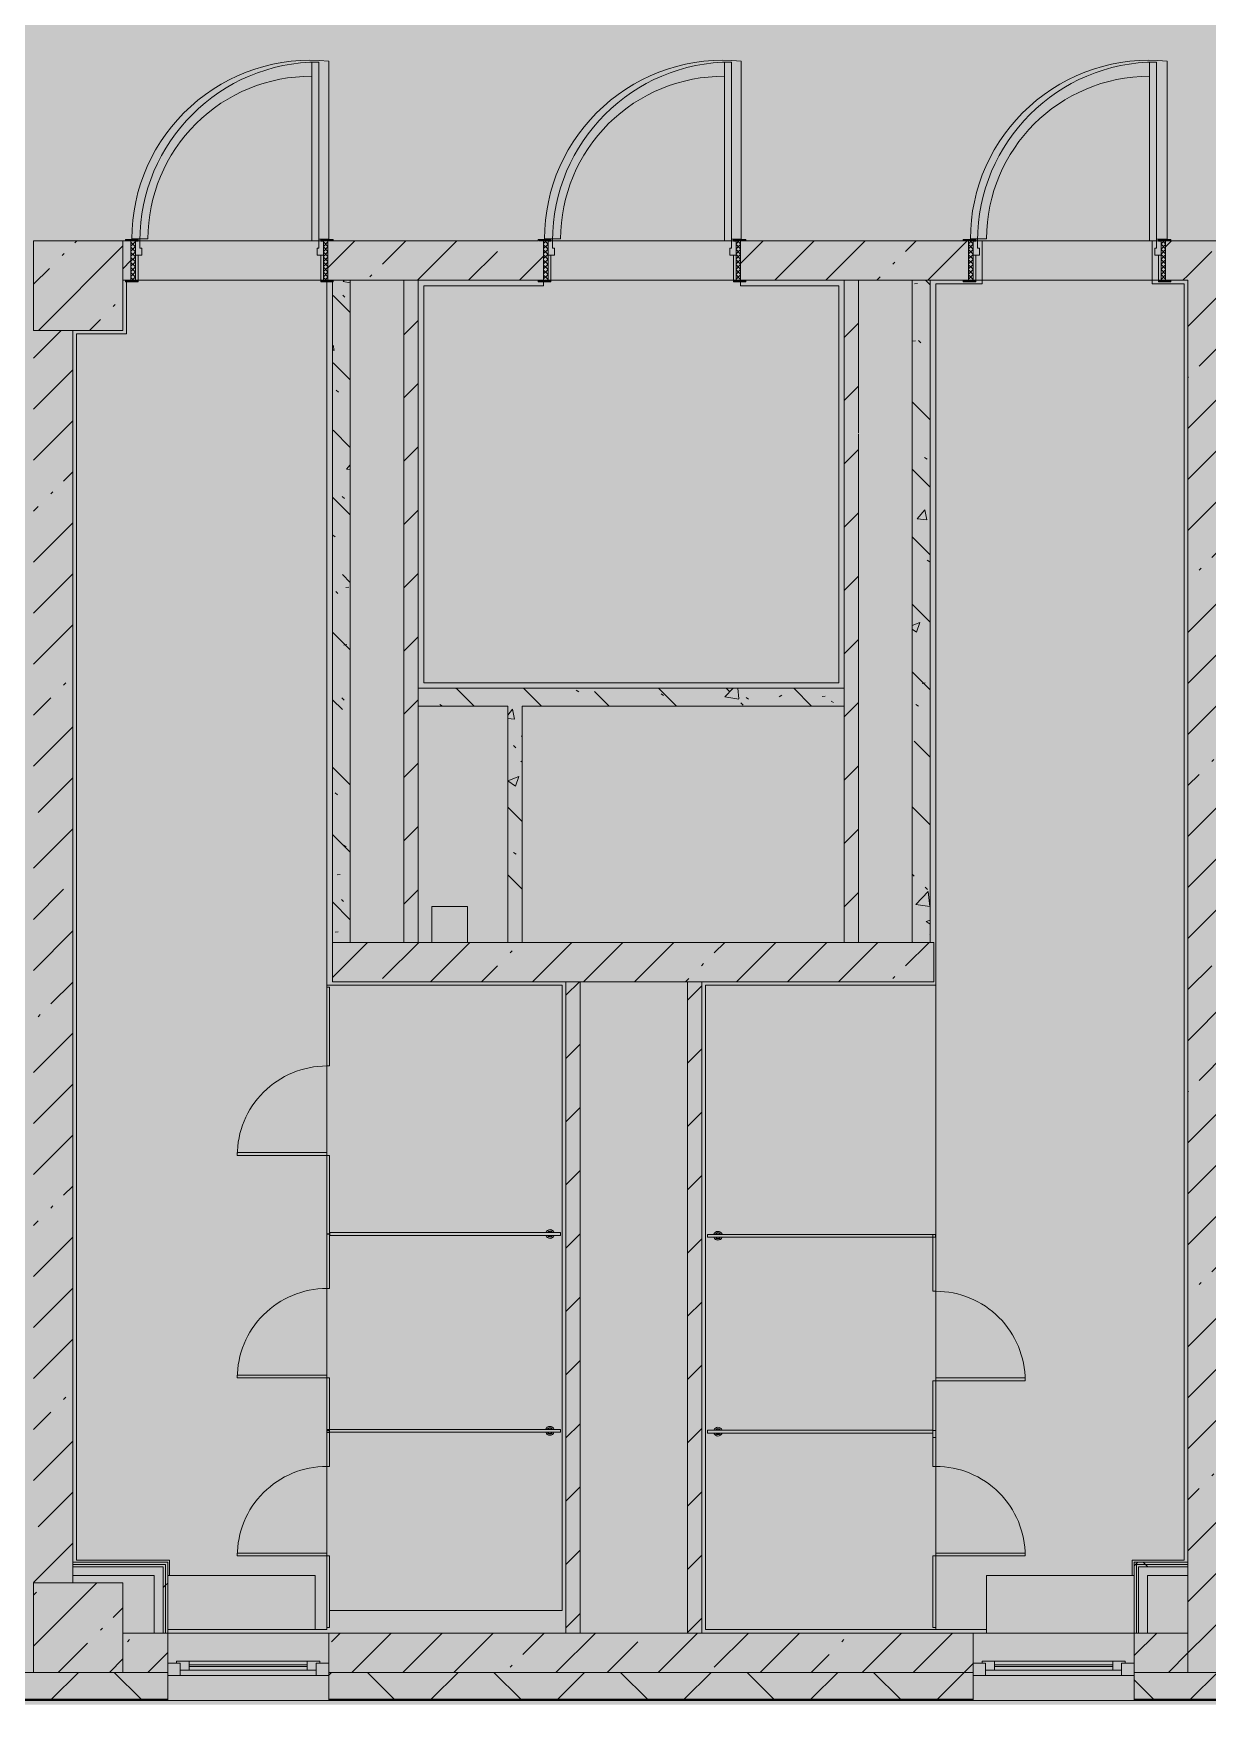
# Model space of a CAD drawing. Header units: millimetres. Extents: x 315 to 209858, y -8553 to 29000.
# Drawn here: x 140395 to 146955, y -280 to 9060 of the extents above; entities that cross this region are included whole.
import ezdxf

# ---------------------------------------------------------------- set-up
doc = ezdxf.new("R2010")
doc.units = ezdxf.units.MM
doc.layers.add('A-DETL-GENF-4', color=7, linetype='Continuous', lineweight=9, true_color=0xc0c0c0, transparency=0.4)
for name, color, linetype, lineweight, true_color in [('A-DOOR-2', 7, 'Continuous', 5, 0xaaaaaa), ('A-DOOR-3', 7, 'Continuous', 5, 0xe2e2e2), ('A-DOOR-4', 7, 'Continuous', 5, 0xb7b7b7), ('A-DOOR-5', 7, 'Continuous', 5, 0x737373), ('A-DOOR-FRAM-2', 7, 'Continuous', 5, 0xe2e2e2), ('A-DOOR-FRAM-3', 7, 'Continuous', 5, 0xaaaaaa), ('A-DOOR-FRAM-4', 7, 'Continuous', 5, 0xb7b7b7), ('A-FLOR-3', 7, 'Continuous', 5, 0xb7b7b7), ('A-GENM-5', 7, 'Continuous', 5, 0x737373), ('A-GENM-7', 7, 'Continuous', 5, 0xe2ddcd), ('A-GLAZ-3', 7, 'Continuous', 5, 0x737373), ('A-WALL-3', 7, 'Continuous', 9, 0x737373), ('A-WALL-4', 7, 'Continuous', 5, 0x737373), ('I-WALL-3', 7, 'Continuous', 5, 0xe7e7e7), ('I-WALL-4', 7, 'Continuous', 9, 0xe7e7e7), ('I-WALL-6', 7, 'Continuous', 5, 0x737373), ('I-WALL-7', 7, 'Continuous', 5, 0x787878), ('S-COLS-3', 7, 'Continuous', 5, 0x737373)]:
    doc.layers.add(name, color=color, linetype=linetype, lineweight=lineweight, true_color=true_color)
for name, color, linetype, lineweight in [('A-WALL-2', 7, 'Continuous', 5), ('I-WALL-5', 7, 'Continuous', 5), ('S-COLS-2', 7, 'Continuous', 5)]:
    doc.layers.add(name, color=color, linetype=linetype, lineweight=lineweight)
pattern_1 = [(45, (74985, 0), (-285.1231, 285.1231), []), (45, (75270.13, 0), (-285.1231, 285.1231), [504.031, -100.806, 16.764, -84.042])]
pattern_2 = [(45, (74985, 0), (-176.7767, 176.7767), [])]
pattern_3 = [(135, (74985, 0), (-377.1708, -377.1708), [533.4, -88.9, 17.78, -88.9]), (135, (74985, 376.94), (-377.1708, -377.1708), []), (50, (74985, 0), (637.6445, -55.7866), [66.675, -733.425]), (355, (74985, 0), (-123.3494, 668.699), [53.34, -586.74]), (100.451, (75038.15, -4.65), (514.299, 612.908), [56.665, -623.315]), (46.184, (74985, 177.8), (948.7764, -147.15), [100.012, -1100.137]), (96.636, (75064.1, 165.5), (830.909, 865.997), [84.998, -934.973]), (351.184, (74985, 177.8), (830.918, 865.988), [80.01, -880.11]), (21, (75073.9, 133.35), (530.6506, -357.9283), [66.675, -733.425]), (326, (75073.9, 133.35), (216.308, 644.6585), [53.34, -586.74]), (71.451, (75118.13, 103.5), (746.9596, 286.7243), [56.665, -623.315]), (37.5, (74985.01, 0), (10.8105, 295.9426), [16.764, -562.864, 16.764, -578.866, -588.962]), (37.5, (74985.01, 0), (10.8105, 295.9426), [-1175.258, 16.764, -572.198]), (7.5, (74985, 0), (233.8692, 350.6318), [16.764, -322.834, 16.764, -549.529, -224.472]), (7.5, (74985, 0), (233.8692, 350.6318), [-905.891, 16.764, -207.708]), (327.5, (74786.76, 0), (474.5678, -20.0513), [16.764, -205.486, 16.764, -676.656, -920.115]), (327.5, (74786.76, 0), (474.5678, -20.0513), [-915.67, 16.764, -903.351]), (317.5, (74697.86, 0), (518.4522, 88.9934), [16.764, -272.161, 16.764, -443.738, -653.415]), (317.5, (74697.86, 0), (518.4522, 88.9934), [-749.427, 16.764, -636.651])]
pattern_4 = [(135, (1751.41, 174.685), (-14.14214, -14.14214), []), (225, (1751.41, 174.685), (14.14214, -14.14214), [])]
pattern_5 = [(45, (-371.384, 174.685), (-14.1421, 14.1421), []), (135, (-371.384, 174.685), (-14.1421, -14.1421), [])]
pattern_6 = [(45, (74985, 0), (-530.33, 530.33), []), (135, (74985, 0), (-530.33, -530.33), [])]

# ---------------------------------------------------------------- blocks, each defined once
blk = doc.blocks.new('BSC_Колонна _Прямоугольная - 500х500-V97-2_3_2_птичка')
at = {"layer": 'S-COLS-2'}
h = blk.add_hatch(dxfattribs=at)
h.set_pattern_fill('FP_99', color=256, style=0, pattern_type=2)
h.set_pattern_definition([(45, (-65660, -150), (-285.1231, 285.1231), []), (45, (-65374.88, -150), (-285.1231, 285.1231), [504.031, -100.806, 16.764, -84.042])])
h.paths.add_polyline_path([(-63.8, -250), (250, -250), (250, 250), (-250, 250), (-250, -250)])
at = {"layer": 'S-COLS-3'}
for p, q in [((250, 250), (-250, 250)), ((-250, 250), (-250, -250)), ((250, -250), (250, 250)), ((-250, -250), (250, -250))]:
    blk.add_line(p, q, dxfattribs=at)
blk = doc.blocks.new('BSC_Колонна _Прямоугольная - 500х500-V100-2_3_2_птичка')
at = {"layer": 'S-COLS-2'}
h = blk.add_hatch(dxfattribs=at)
h.set_pattern_fill('FP_102', color=256, style=0, pattern_type=2)
h.set_pattern_definition([(45, (-65660, -7650), (-285.1231, 285.1231), []), (45, (-65374.88, -7650), (-285.1231, 285.1231), [504.031, -100.806, 16.764, -84.042])])
h.paths.add_polyline_path([(-250, -250), (250, -250), (250, 250), (-250, 250)])
at = {"layer": 'S-COLS-3'}
for p, q in [((250, 250), (-250, 250)), ((-250, 250), (-250, -250)), ((250, -250), (250, 250)), ((-250, -250), (250, -250))]:
    blk.add_line(p, q, dxfattribs=at)
blk = doc.blocks.new('120_Окно_СКБ_1Ст - 120_Окно_СКБ_1Ст 900х2500_h_-22445987-2_3_2_птичка')
at = {"layer": 'A-GLAZ-3'}
for p, q in [((-450, -127), (-450, -57)), ((-450, -57), (-380, -57)), ((450, -57), (-450, -57)), ((-380, -57), (-380, -127)), ((380, -87), (-380, -87)), ((-380, -87), (-380, -127)), ((-330, -137), (-330, -87)), ((330, -137), (330, -87)), ((380, -127), (380, -57)), ((380, -57), (450, -57)), ((380, -127), (380, -87)), ((450, -57), (450, -127)), ((-380, -127), (-450, -127)), ((-450, -127), (-400, -127)), ((-380, -127), (-400, -127)), ((-400, -127), (-400, -137)), ((-400, -137), (400, -137)), ((400, -137), (-400, -137)), ((-330, -107), (330, -107)), ((330, -117), (-330, -117)), ((450, -127), (380, -127)), ((400, -127), (380, -127)), ((400, -127), (450, -127)), ((400, -137), (400, -127))]:
    blk.add_line(p, q, dxfattribs=at)
blk = doc.blocks.new('110_Дверь_СКБ_1Ст_Внутренняя1 - Д-4_1 1100x2100h_ОО_туалет для мальч_ и дев_-32102845-2_3_2_птичка')
at = {"layer": 'A-DOOR-2'}
h = blk.add_hatch(dxfattribs=at)
h.set_pattern_fill('FP_36', color=256, style=0, pattern_type=2)
h.set_pattern_definition(pattern_4)
h.paths.add_polyline_path([(562.5, -110), (562.5, 110), (537.5, 110), (537.5, -110)])
at = {"layer": 'A-DOOR-3'}
h = blk.add_hatch(color=256, dxfattribs=at)
h.paths.add_polyline_path([(537.5, 30), (537.5, 110), (512.5, 110), (512.5, 70), (502.5, 70), (502.5, 30)])
h.paths.add_polyline_path([(-477.5, 30), (-477.5, 70), (-487.5, 70), (-487.5, 110), (-512.5, 110), (-512.5, 30)])
at = {"layer": 'A-DOOR-FRAM-2'}
for points in [[(472.5, 110), (512.5, 110), (512.5, 1110), (472.5, 1110), (472.5, 220.5)], [(-497.5, 110), (-497.5, 118), (-567.5, 118), (-567.5, 110)], [(592.5, 110), (592.5, 118), (522.5, 118), (522.5, 110)], [(-497.5, -110), (-497.5, 30), (-512.5, 30), (-512.5, -110)], [(537.5, -110), (537.5, 30), (522.5, 30), (522.5, -110)], [(-497.5, -118), (-497.5, -110), (-567.5, -110), (-567.5, -118)], [(592.5, -118), (592.5, -110), (522.5, -110), (522.5, -118)]]:
    blk.add_hatch(color=256, dxfattribs=at).paths.add_polyline_path(points)
at = {"layer": 'A-DOOR-FRAM-3'}
h = blk.add_hatch(dxfattribs=at)
h.set_pattern_fill('FP_37', color=256, style=0, pattern_type=2)
h.set_pattern_definition(pattern_5)
h.paths.add_polyline_path([(-512.5, -110), (-512.5, 110), (-537.5, 110), (-537.5, -110)])
at = {"layer": 'A-DOOR-4'}
for p, q in [((512.5, 1110), (472.5, 1110)), ((472.5, 1110), (472.5, 110)), ((512.5, 110), (512.5, 1110)), ((472.5, 110), (512.5, 110))]:
    blk.add_line(p, q, dxfattribs=at)
blk.add_arc((512.5, 110), 1000, 90, 180, dxfattribs=at)
at = {"layer": 'A-DOOR-FRAM-4'}
for p, q in [((-497.5, 118), (-567.5, 118)), ((-567.5, 118), (-567.5, 110)), ((-567.5, 110), (-497.5, 110)), ((-512.5, 110), (-537.5, 110)), ((-537.5, 110), (-537.5, -110)), ((-487.5, 110), (-512.5, 110)), ((-512.5, 110), (-512.5, 30)), ((-512.5, -110), (-512.5, 110)), ((-497.5, 110), (-512.5, 110)), ((-512.5, 110), (-512.5, 109)), ((-512.5, 109), (-497.5, 109)), ((-497.5, 110), (-497.5, 118)), ((-497.5, 109), (-497.5, 110)), ((-487.5, 70), (-487.5, 110)), ((512.5, 110), (512.5, 70)), ((537.5, 110), (512.5, 110)), ((592.5, 118), (522.5, 118)), ((522.5, 118), (522.5, 110)), ((537.5, 110), (522.5, 110)), ((522.5, 110), (522.5, 109)), ((522.5, 110), (592.5, 110)), ((522.5, 109), (537.5, 109)), ((537.5, 30), (537.5, 110)), ((562.5, 110), (537.5, 110)), ((537.5, 110), (537.5, -110)), ((537.5, 109), (537.5, 110)), ((562.5, -110), (562.5, 110)), ((592.5, 110), (592.5, 118)), ((-512.5, 30), (-477.5, 30)), ((-497.5, 30), (-512.5, 30)), ((-512.5, 30), (-512.5, -110)), ((-497.5, -110), (-497.5, 30)), ((-477.5, 70), (-487.5, 70)), ((-477.5, 30), (-477.5, 70)), ((512.5, 70), (502.5, 70)), ((502.5, 70), (502.5, 30)), ((502.5, 30), (537.5, 30)), ((537.5, 30), (522.5, 30)), ((522.5, 30), (522.5, -110)), ((537.5, -110), (537.5, 30)), ((-497.5, -110), (-567.5, -110)), ((-567.5, -110), (-567.5, -118)), ((-567.5, -118), (-497.5, -118)), ((-537.5, -110), (-512.5, -110)), ((-512.5, -110), (-497.5, -110)), ((-497.5, -118), (-497.5, -110)), ((522.5, -110), (537.5, -110)), ((592.5, -110), (522.5, -110)), ((522.5, -110), (522.5, -118)), ((522.5, -118), (592.5, -118)), ((537.5, -110), (562.5, -110)), ((592.5, -118), (592.5, -110))]:
    blk.add_line(p, q, dxfattribs=at)
blk = doc.blocks.new('110_Дверь_СКБ_1Ст_Внутренняя1 - Д-4 1100x2100h_су мгн-31586709-2_3_2_птичка')
at = {"layer": 'A-DOOR-2'}
h = blk.add_hatch(dxfattribs=at)
h.set_pattern_fill('FP_36', color=256, style=0, pattern_type=2)
h.set_pattern_definition(pattern_4)
h.paths.add_polyline_path([(562.5, -110), (562.5, 110), (537.5, 110), (537.5, -110)])
at = {"layer": 'A-DOOR-3'}
h = blk.add_hatch(color=256, dxfattribs=at)
h.paths.add_polyline_path([(537.5, 30), (537.5, 110), (512.5, 110), (512.5, 70), (502.5, 70), (502.5, 30)])
h.paths.add_polyline_path([(-512.5, 30), (-477.5, 30), (-477.5, 70), (-487.5, 70), (-487.5, 110), (-512.5, 110), (-512.5, 78.8)])
at = {"layer": 'A-DOOR-FRAM-2'}
for points in [[(472.5, 110), (512.5, 110), (512.5, 1110), (472.5, 1110), (472.5, 220.5)], [(-497.5, 110), (-497.5, 118), (-567.5, 118), (-564.2, 110)], [(592.5, 110), (592.5, 118), (522.5, 118), (522.5, 110)], [(-497.5, -110), (-497.5, 30), (-512.5, 30), (-512.5, -110)], [(537.5, -110), (537.5, 30), (522.5, 30), (522.5, -110)], [(-497.5, -118), (-497.5, -110), (-567.5, -110), (-567.5, -118)], [(592.5, -118), (592.5, -110), (522.5, -110), (522.5, -118)]]:
    blk.add_hatch(color=256, dxfattribs=at).paths.add_polyline_path(points)
at = {"layer": 'A-DOOR-FRAM-3'}
h = blk.add_hatch(dxfattribs=at)
h.set_pattern_fill('FP_37', color=256, style=0, pattern_type=2)
h.set_pattern_definition(pattern_5)
h.paths.add_polyline_path([(-537.5, -110), (-512.5, -110), (-512.5, 110), (-537.5, 110), (-537.5, 93.9)])
at = {"layer": 'A-DOOR-4'}
for p, q in [((512.5, 1110), (472.5, 1110)), ((472.5, 1110), (472.5, 110)), ((512.5, 110), (512.5, 1110)), ((472.5, 110), (512.5, 110))]:
    blk.add_line(p, q, dxfattribs=at)
blk.add_arc((512.5, 110), 1000, 90, 180, dxfattribs=at)
at = {"layer": 'A-DOOR-FRAM-4'}
for p, q in [((-497.5, 118), (-567.5, 118)), ((-567.5, 118), (-567.5, 112)), ((-564.2, 110), (-497.5, 110)), ((-512.5, 110), (-537.5, 110)), ((-537.5, 110), (-537.5, -110)), ((-487.5, 110), (-512.5, 110)), ((-512.5, 110), (-512.5, 30)), ((-512.5, -110), (-512.5, 110)), ((-497.5, 110), (-512.5, 110)), ((-512.5, 110), (-512.5, 109)), ((-512.5, 109), (-497.5, 109)), ((-497.5, 110), (-497.5, 118)), ((-497.5, 109), (-497.5, 110)), ((-487.5, 70), (-487.5, 110)), ((512.5, 110), (512.5, 70)), ((537.5, 110), (512.5, 110)), ((592.5, 118), (522.5, 118)), ((522.5, 118), (522.5, 110)), ((537.5, 110), (522.5, 110)), ((522.5, 110), (522.5, 109)), ((522.5, 110), (592.5, 110)), ((522.5, 109), (537.5, 109)), ((537.5, 30), (537.5, 110)), ((562.5, 110), (537.5, 110)), ((537.5, 110), (537.5, -110)), ((537.5, 109), (537.5, 110)), ((562.5, -110), (562.5, 110)), ((592.5, 110), (592.5, 118)), ((-512.5, 30), (-477.5, 30)), ((-497.5, 30), (-512.5, 30)), ((-512.5, 30), (-512.5, -110)), ((-497.5, -110), (-497.5, 30)), ((-477.5, 70), (-487.5, 70)), ((-477.5, 30), (-477.5, 70)), ((512.5, 70), (502.5, 70)), ((502.5, 70), (502.5, 30)), ((502.5, 30), (537.5, 30)), ((537.5, 30), (522.5, 30)), ((522.5, 30), (522.5, -110)), ((537.5, -110), (537.5, 30)), ((-497.5, -110), (-567.5, -110)), ((-567.5, -110), (-567.5, -118)), ((-567.5, -118), (-497.5, -118)), ((-537.5, -110), (-512.5, -110)), ((-512.5, -110), (-497.5, -110)), ((-497.5, -118), (-497.5, -110)), ((522.5, -110), (537.5, -110)), ((592.5, -110), (522.5, -110)), ((522.5, -110), (522.5, -118)), ((522.5, -118), (592.5, -118)), ((537.5, -110), (562.5, -110)), ((592.5, -118), (592.5, -110))]:
    blk.add_line(p, q, dxfattribs=at)
blk = doc.blocks.new('131_Сантехническая перегородка_Дверь_ поз_4 - СД-1-V225-2_3_2_птичка')
at = {"layer": 'A-GENM-7'}
for points in [[(-190, 8), (-190, -8), (250, -8), (250, 8), (-89.2, 8)], [(750, -8), (1190, -8), (1190, 8), (750, 8)]]:
    blk.add_hatch(color=256, dxfattribs=at).paths.add_polyline_path(points)
at = {"layer": 'A-DOOR-5'}
for p, q in [((266, 508), (250, 508)), ((250, 8), (250, 508)), ((266, 8), (266, 508)), ((266, 8), (250, 8))]:
    blk.add_line(p, q, dxfattribs=at)
blk.add_arc((250, 8), 500, 360, 90, dxfattribs=at)
at = {"layer": 'A-GENM-5'}
for p, q in [((250, 8), (-190, 8)), ((-190, 8), (-190, -8)), ((250, -8), (250, 8)), ((1190, 8), (750, 8)), ((750, 8), (750, -8)), ((1190, -8), (1190, 8)), ((-190, -8), (250, -8)), ((750, -8), (1190, -8))]:
    blk.add_line(p, q, dxfattribs=at)
blk = doc.blocks.new('131_Сантехническая перегородка_Дверь - СД-1-V226-2_3_2_птичка')
at = {"layer": 'A-GENM-7'}
for points in [[(0, -8), (317.3, -8), (317.3, 8), (0, 8)], [(817.3, 8), (817.3, -8), (1134.7, -8), (1134.7, 8)]]:
    blk.add_hatch(color=256, dxfattribs=at).paths.add_polyline_path(points)
at = {"layer": 'A-DOOR-5'}
for p, q in [((333.3, -8), (317.3, -8)), ((317.3, -8), (317.3, -508)), ((333.3, -8), (333.3, -508)), ((333.3, -508), (317.3, -508))]:
    blk.add_line(p, q, dxfattribs=at)
blk.add_arc((317.3, -8), 500, 270, 0, dxfattribs=at)
at = {"layer": 'A-GENM-5'}
for p, q in [((317.3, 8), (0, 8)), ((0, 8), (0, -8)), ((317.3, -8), (317.3, 8)), ((1134.7, 8), (817.3, 8)), ((817.3, 8), (817.3, -8)), ((1134.7, -8), (1134.7, 8)), ((0, -8), (317.3, -8)), ((817.3, -8), (1134.7, -8))]:
    blk.add_line(p, q, dxfattribs=at)
blk = doc.blocks.new('131_Сантехническая перегородка_Дверь - СД-1-V227-2_3_2_птичка')
at = {"layer": 'A-GENM-7'}
for points in [[(0, -8), (305.2, -8), (305.2, 8), (0, 8)], [(805.2, -8), (1110.4, -8), (1110.4, 8), (805.2, 8)]]:
    blk.add_hatch(color=256, dxfattribs=at).paths.add_polyline_path(points)
at = {"layer": 'A-DOOR-5'}
for p, q in [((321.2, 508), (305.2, 508)), ((305.2, 8), (305.2, 508)), ((321.2, 8), (321.2, 508)), ((321.2, 8), (305.2, 8))]:
    blk.add_line(p, q, dxfattribs=at)
blk.add_arc((305.2, 8), 500, 360, 90, dxfattribs=at)
at = {"layer": 'A-GENM-5'}
for p, q in [((305.2, 8), (0, 8)), ((0, 8), (0, -8)), ((305.2, -8), (305.2, 8)), ((1110.4, 8), (805.2, 8)), ((805.2, 8), (805.2, -8)), ((1110.4, -8), (1110.4, 8)), ((0, -8), (305.2, -8)), ((805.2, -8), (1110.4, -8))]:
    blk.add_line(p, q, dxfattribs=at)
blk = doc.blocks.new('131_Сантехническая перегородка_Дверь_сдвиг_ - СД-1-V228-2_3_2_птичка')
at = {"layer": 'A-GENM-7'}
for points in [[(0, -8), (400, -8), (400, 8), (0, 8)], [(900, -8), (1100, -8), (1100, 8), (900, 8)]]:
    blk.add_hatch(color=256, dxfattribs=at).paths.add_polyline_path(points)
at = {"layer": 'A-DOOR-5'}
for p, q in [((416, 508), (400, 508)), ((400, 8), (400, 508)), ((416, 8), (416, 508)), ((416, 8), (400, 8))]:
    blk.add_line(p, q, dxfattribs=at)
blk.add_arc((400, 8), 500, 360, 90, dxfattribs=at)
at = {"layer": 'A-GENM-5'}
for p, q in [((400, 8), (0, 8)), ((0, 8), (0, -8)), ((400, -8), (400, 8)), ((1100, 8), (900, 8)), ((900, 8), (900, -8)), ((1100, -8), (1100, 8)), ((0, -8), (400, -8)), ((900, -8), (1100, -8))]:
    blk.add_line(p, q, dxfattribs=at)
blk = doc.blocks.new('131_Сантехническая перегородка_Дверь_сдвиг_ - СД-1-V229-2_3_2_птичка')
at = {"layer": 'A-GENM-7'}
for points in [[(0, -8), (400, -8), (400, 8), (0, 8)], [(900, 8), (900, -8), (1100, -8), (1100, 8)]]:
    blk.add_hatch(color=256, dxfattribs=at).paths.add_polyline_path(points)
at = {"layer": 'A-DOOR-5'}
for p, q in [((416, -8), (400, -8)), ((400, -8), (400, -508)), ((416, -8), (416, -508)), ((416, -508), (400, -508))]:
    blk.add_line(p, q, dxfattribs=at)
blk.add_arc((400, -8), 500, 270, 0, dxfattribs=at)
at = {"layer": 'A-GENM-5'}
for p, q in [((400, 8), (0, 8)), ((0, 8), (0, -8)), ((400, -8), (400, 8)), ((1100, 8), (900, 8)), ((900, 8), (900, -8)), ((1100, -8), (1100, 8)), ((0, -8), (400, -8)), ((900, -8), (1100, -8))]:
    blk.add_line(p, q, dxfattribs=at)
blk = doc.blocks.new('131_Сантехническая перегородка - СП-4-V230-2_3_2_птичка')
at = {"layer": 'A-GENM-7'}
blk.add_hatch(color=256, dxfattribs=at).paths.add_polyline_path([(1330, -8), (1330, 8), (55.2, 8), (55.2, -8)])
at = {"layer": 'A-GENM-5'}
for p, q in [((1330, 8), (55.2, 8)), ((55.2, 8), (55.2, -8)), ((1330, -8), (1330, 8)), ((55.2, -8), (1330, -8))]:
    blk.add_line(p, q, dxfattribs=at)
at = {"layer": 'A-GENM-5', "flags": 128}
for points in [[(126.7, 8), (126.3, 8.5), (126, 9), (125.6, 9.5), (125.2, 9.9), (124.8, 10.4), (124.4, 10.8), (123.9, 11.2), (123.5, 11.6), (123, 12), (122.5, 12.3), (122, 12.7), (121.5, 13), (121, 13.3), (120.5, 13.6), (119.9, 13.8), (119.4, 14), (118.8, 14.3), (118.2, 14.4), (117.6, 14.6), (117, 14.7), (116.5, 14.9), (115.9, 14.9), (115.3, 15), (114.7, 15.1), (114.1, 15.1), (113.5, 15.1), (112.8, 15), (112.2, 15), (111.7, 14.9), (111.1, 14.8), (110.5, 14.7), (109.9, 14.5), (109.3, 14.4), (108.7, 14.2), (108.2, 13.9), (107.6, 13.7), (107.1, 13.4), (106.5, 13.2), (106, 12.9), (105.5, 12.5), (105, 12.2), (104.5, 11.8), (104.1, 11.4), (103.6, 11), (103.2, 10.6), (102.8, 10.2), (102.4, 9.7), (102, 9.3), (101.6, 8.8), (101.3, 8.3), (101.1, 8)], [(101.1, -8), (101.4, -8.5), (101.8, -9), (102.2, -9.5), (102.6, -9.9), (103, -10.4), (103.4, -10.8), (103.8, -11.2), (104.3, -11.6), (104.7, -12), (105.2, -12.3), (105.7, -12.7), (106.2, -13), (106.8, -13.3), (107.3, -13.6), (107.9, -13.8), (108.4, -14), (109, -14.3), (109.6, -14.4), (110.1, -14.6), (110.7, -14.7), (111.3, -14.9), (111.9, -14.9), (112.5, -15), (113.1, -15.1), (113.7, -15.1), (114.3, -15.1), (114.9, -15), (115.5, -15), (116.1, -14.9), (116.7, -14.8), (117.3, -14.7), (117.9, -14.5), (118.5, -14.4), (119, -14.2), (119.6, -13.9), (120.2, -13.7), (120.7, -13.4), (121.2, -13.2), (121.7, -12.9), (122.3, -12.5), (122.7, -12.2), (123.2, -11.8), (123.7, -11.4), (124.1, -11), (124.6, -10.6), (125, -10.2), (125.4, -9.7), (125.8, -9.3), (126.1, -8.8), (126.5, -8.3), (126.7, -8)]]:
    blk.add_lwpolyline(points, dxfattribs=at)
at = {"layer": 'A-GENM-5'}
for radius, start, end in [(24.6, 19.91127, 160.08873), (17.6, 45, 135), (17.6, 45, 135), (15.1, 45, 135), (24.6, 199.91127, 340.08873), (17.6, 225, 315), (17.6, 225, 315), (15.1, 225, 315)]:
    blk.add_arc((113.9, 0), radius, start, end, dxfattribs=at)
blk = doc.blocks.new('131_Сантехническая перегородка - СП-4-V231-2_3_2_птичка')
at = {"layer": 'A-GENM-7'}
blk.add_hatch(color=256, dxfattribs=at).paths.add_polyline_path([(1330, -8), (1330, 8), (71.3, 8), (71.3, -8)])
at = {"layer": 'A-GENM-5'}
for p, q in [((1330, 8), (71.3, 8)), ((71.3, 8), (71.3, -8)), ((1330, -8), (1330, 8)), ((71.3, -8), (1330, -8))]:
    blk.add_line(p, q, dxfattribs=at)
at = {"layer": 'A-GENM-5', "flags": 128}
for points in [[(142.8, 8), (142.5, 8.5), (142.1, 9), (141.8, 9.5), (141.4, 9.9), (141, 10.4), (140.5, 10.8), (140.1, 11.2), (139.6, 11.6), (139.2, 12), (138.7, 12.3), (138.2, 12.7), (137.7, 13), (137.1, 13.3), (136.6, 13.6), (136.1, 13.8), (135.5, 14), (134.9, 14.3), (134.4, 14.4), (133.8, 14.6), (133.2, 14.7), (132.6, 14.9), (132, 14.9), (131.4, 15), (130.8, 15.1), (130.2, 15.1), (129.6, 15.1), (129, 15), (128.4, 15), (127.8, 14.9), (127.2, 14.8), (126.6, 14.7), (126, 14.5), (125.4, 14.4), (124.9, 14.2), (124.3, 13.9), (123.8, 13.7), (123.2, 13.4), (122.7, 13.2), (122.2, 12.9), (121.7, 12.5), (121.2, 12.2), (120.7, 11.8), (120.2, 11.4), (119.8, 11), (119.3, 10.6), (118.9, 10.2), (118.5, 9.7), (118.1, 9.3), (117.8, 8.8), (117.4, 8.3), (117.3, 8)], [(117.3, -8), (117.6, -8.5), (117.9, -9), (118.3, -9.5), (118.7, -9.9), (119.1, -10.4), (119.5, -10.8), (120, -11.2), (120.4, -11.6), (120.9, -12), (121.4, -12.3), (121.9, -12.7), (122.4, -13), (122.9, -13.3), (123.5, -13.6), (124, -13.8), (124.6, -14), (125.1, -14.3), (125.7, -14.4), (126.3, -14.6), (126.9, -14.7), (127.5, -14.9), (128.1, -14.9), (128.7, -15), (129.3, -15.1), (129.9, -15.1), (130.5, -15.1), (131.1, -15), (131.7, -15), (132.3, -14.9), (132.9, -14.8), (133.4, -14.7), (134, -14.5), (134.6, -14.4), (135.2, -14.2), (135.7, -13.9), (136.3, -13.7), (136.8, -13.4), (137.4, -13.2), (137.9, -12.9), (138.4, -12.5), (138.9, -12.2), (139.4, -11.8), (139.8, -11.4), (140.3, -11), (140.7, -10.6), (141.1, -10.2), (141.5, -9.7), (141.9, -9.3), (142.3, -8.8), (142.6, -8.3), (142.8, -8)]]:
    blk.add_lwpolyline(points, dxfattribs=at)
at = {"layer": 'A-GENM-5'}
for radius, start, end in [(24.6, 19.91127, 160.08873), (17.6, 45, 135), (17.6, 45, 135), (15.1, 45, 135), (24.6, 199.91127, 340.08873), (17.6, 225, 315), (17.6, 225, 315), (15.1, 225, 315)]:
    blk.add_arc((130, 0), radius, start, end, dxfattribs=at)
blk = doc.blocks.new('131_Сантехническая перегородка - СП-4-V232-2_3_2_птичка')
at = {"layer": 'A-GENM-7'}
blk.add_hatch(color=256, dxfattribs=at).paths.add_polyline_path([(1330, 8), (39.9, 8), (39.9, -8), (1330, -8)])
at = {"layer": 'A-GENM-5'}
for p, q in [((1330, 8), (39.9, 8)), ((39.9, 8), (39.9, -8)), ((1330, -8), (1330, 8)), ((39.9, -8), (1330, -8))]:
    blk.add_line(p, q, dxfattribs=at)
at = {"layer": 'A-GENM-5', "flags": 128}
for points in [[(111.4, 8), (111, 8.5), (110.7, 9), (110.3, 9.5), (109.9, 9.9), (109.5, 10.4), (109.1, 10.8), (108.6, 11.2), (108.2, 11.6), (107.7, 12), (107.2, 12.3), (106.7, 12.7), (106.2, 13), (105.7, 13.3), (105.2, 13.6), (104.6, 13.8), (104, 14), (103.5, 14.3), (102.9, 14.4), (102.3, 14.6), (101.7, 14.7), (101.1, 14.9), (100.6, 14.9), (100, 15), (99.4, 15.1), (98.7, 15.1), (98.1, 15.1), (97.5, 15), (96.9, 15), (96.3, 14.9), (95.8, 14.8), (95.2, 14.7), (94.6, 14.5), (94, 14.4), (93.4, 14.2), (92.9, 13.9), (92.3, 13.7), (91.8, 13.4), (91.2, 13.2), (90.7, 12.9), (90.2, 12.5), (89.7, 12.2), (89.2, 11.8), (88.8, 11.4), (88.3, 11), (87.9, 10.6), (87.5, 10.2), (87.1, 9.7), (86.7, 9.3), (86.3, 8.8), (86, 8.3), (85.8, 8)], [(85.8, -8), (86.1, -8.5), (86.5, -9), (86.9, -9.5), (87.2, -9.9), (87.6, -10.4), (88.1, -10.8), (88.5, -11.2), (89, -11.6), (89.4, -12), (89.9, -12.3), (90.4, -12.7), (90.9, -13), (91.5, -13.3), (92, -13.6), (92.6, -13.8), (93.1, -14), (93.7, -14.3), (94.3, -14.4), (94.8, -14.6), (95.4, -14.7), (96, -14.9), (96.6, -14.9), (97.2, -15), (97.8, -15.1), (98.4, -15.1), (99, -15.1), (99.6, -15), (100.2, -15), (100.8, -14.9), (101.4, -14.8), (102, -14.7), (102.6, -14.5), (103.2, -14.4), (103.7, -14.2), (104.3, -13.9), (104.8, -13.7), (105.4, -13.4), (105.9, -13.2), (106.4, -12.9), (106.9, -12.5), (107.4, -12.2), (107.9, -11.8), (108.4, -11.4), (108.8, -11), (109.3, -10.6), (109.7, -10.2), (110.1, -9.7), (110.5, -9.3), (110.8, -8.8), (111.2, -8.3), (111.4, -8)]]:
    blk.add_lwpolyline(points, dxfattribs=at)
at = {"layer": 'A-GENM-5'}
for radius, start, end in [(24.6, 19.91127, 160.08873), (17.6, 45, 135), (17.6, 45, 135), (15.1, 45, 135), (24.6, 199.91127, 340.08873), (17.6, 225, 315), (17.6, 225, 315), (15.1, 225, 315)]:
    blk.add_arc((98.6, 0), radius, start, end, dxfattribs=at)
blk = doc.blocks.new('131_Сантехническая перегородка - СП-4-V233-2_3_2_птичка')
at = {"layer": 'A-GENM-7'}
blk.add_hatch(color=256, dxfattribs=at).paths.add_polyline_path([(1330, 8), (25.5, 8), (25.5, -8), (1330, -8)])
at = {"layer": 'A-GENM-5'}
for p, q in [((1330, 8), (25.5, 8)), ((25.5, 8), (25.5, -8)), ((1330, -8), (1330, 8)), ((25.5, -8), (1330, -8))]:
    blk.add_line(p, q, dxfattribs=at)
at = {"layer": 'A-GENM-5', "flags": 128}
for points in [[(97, 8), (96.7, 8.5), (96.3, 9), (95.9, 9.5), (95.5, 9.9), (95.1, 10.4), (94.7, 10.8), (94.3, 11.2), (93.8, 11.6), (93.3, 12), (92.9, 12.3), (92.4, 12.7), (91.8, 13), (91.3, 13.3), (90.8, 13.6), (90.2, 13.8), (89.7, 14), (89.1, 14.3), (88.5, 14.4), (88, 14.6), (87.4, 14.7), (86.8, 14.9), (86.2, 14.9), (85.6, 15), (85, 15.1), (84.4, 15.1), (83.8, 15.1), (83.2, 15), (82.6, 15), (82, 14.9), (81.4, 14.8), (80.8, 14.7), (80.2, 14.5), (79.6, 14.4), (79.1, 14.2), (78.5, 13.9), (77.9, 13.7), (77.4, 13.4), (76.9, 13.2), (76.4, 12.9), (75.8, 12.5), (75.3, 12.2), (74.9, 11.8), (74.4, 11.4), (74, 11), (73.5, 10.6), (73.1, 10.2), (72.7, 9.7), (72.3, 9.3), (72, 8.8), (71.6, 8.3), (71.4, 8)], [(71.4, -8), (71.8, -8.5), (72.1, -9), (72.5, -9.5), (72.9, -9.9), (73.3, -10.4), (73.7, -10.8), (74.1, -11.2), (74.6, -11.6), (75.1, -12), (75.6, -12.3), (76.1, -12.7), (76.6, -13), (77.1, -13.3), (77.6, -13.6), (78.2, -13.8), (78.7, -14), (79.3, -14.3), (79.9, -14.4), (80.5, -14.6), (81.1, -14.7), (81.6, -14.9), (82.2, -14.9), (82.8, -15), (83.4, -15.1), (84, -15.1), (84.6, -15.1), (85.2, -15), (85.8, -15), (86.4, -14.9), (87, -14.8), (87.6, -14.7), (88.2, -14.5), (88.8, -14.4), (89.4, -14.2), (89.9, -13.9), (90.5, -13.7), (91, -13.4), (91.6, -13.2), (92.1, -12.9), (92.6, -12.5), (93.1, -12.2), (93.6, -11.8), (94, -11.4), (94.5, -11), (94.9, -10.6), (95.3, -10.2), (95.7, -9.7), (96.1, -9.3), (96.5, -8.8), (96.8, -8.3), (97, -8)]]:
    blk.add_lwpolyline(points, dxfattribs=at)
at = {"layer": 'A-GENM-5'}
for radius, start, end in [(24.6, 19.91127, 160.08873), (17.6, 45, 135), (17.6, 45, 135), (15.1, 45, 135), (24.6, 199.91127, 340.08873), (17.6, 225, 315), (17.6, 225, 315), (15.1, 225, 315)]:
    blk.add_arc((84.2, 0), radius, start, end, dxfattribs=at)

msp = doc.modelspace()

# ---------------------------------------------------------------- hatches: boundary and pattern name
at = {"layer": 'A-DETL-GENF-4'}
msp.add_hatch(color=256, dxfattribs=at).paths.add_polyline_path([(150845, -280), (150845, 3300), (159845, 3300), (159845, 27350), (116895, 27350), (116895, 23778), (113745, 23778), (113745, -280), (149949.6, -280)])
at = {"layer": 'A-WALL-2'}
h = msp.add_hatch(dxfattribs=at)
h.set_pattern_fill('FP_105', color=256, style=0, pattern_type=2)
h.set_pattern_definition([(45, (74985, 0), (-353.5534, 353.5534), []), (135, (74985, 0), (-353.5534, -353.5534), [])])
h.paths.add_polyline_path([(145645, -250), (145645, -100), (142045, -100), (142045, -250), (143704, -250)])
h.paths.add_polyline_path([(150685, -250), (150685, -100), (146545, -100), (146545, -250), (150470.1, -250)])
h.paths.add_polyline_path([(132145, -250), (132145, -100), (131395, -100), (131395, -250), (131895, -250)])
h.paths.add_polyline_path([(133795, -250), (133795, -100), (133045, -100), (133045, -250), (133294.7, -250)])
h.paths.add_polyline_path([(135895, -250), (137045, -250), (137045, -100), (135895, -100)])
h.paths.add_polyline_path([(140145, -250), (141145, -250), (141145, -100), (140145, -100)])
h.paths.add_polyline_path([(123795, -250), (123795, -100), (122395, -100), (122395, -250), (122885.3, -250)])
h.paths.add_polyline_path([(126895, -250), (128295, -250), (128295, -100), (126895, -100)])
h.paths.add_polyline_path([(117680.6, -250), (119021.3, -250), (119021.3, -100), (117645, -100), (117645, -250)])
h.paths.add_polyline_path([(119921.3, -250), (120295, -250), (120295, -100), (119921.3, -100)])
h.paths.add_polyline_path([(113748.9, -250), (114545, -250), (114545, -100), (113745, -100), (113745, -250)])
at = {"layer": 'I-WALL-3'}
for points in [[(141070, 440.5), (141120, 440.5), (141120, 490.5), (140615, 490.5), (140615, 440.5)], [(146620, 120), (146620, 440.5), (146570, 440.5), (146570, 120)]]:
    msp.add_hatch(color=256, dxfattribs=at).paths.add_polyline_path(points)
at = {"layer": 'I-WALL-4'}
for points in [[(146845, 440.5), (146845, 490.5), (146570, 490.5), (146570, 440.5), (146826.8, 440.5)], [(141120, 120), (141120, 440.5), (141070, 440.5), (141070, 120)]]:
    msp.add_hatch(color=256, dxfattribs=at).paths.add_polyline_path(points)
at = {"layer": 'I-WALL-5'}
h = msp.add_hatch(dxfattribs=at)
h.set_pattern_fill('FP_113', color=256, style=0, pattern_type=2)
h.set_pattern_definition(pattern_1)
h.paths.add_polyline_path([(146826.8, 7680), (146845, 7680), (146845, 7900), (146720, 7900), (146720, 7680), (146750, 7680)])
h.paths.add_polyline_path([(140895, 7680), (140940, 7680), (140940, 7900), (140895, 7900)])
h.paths.add_polyline_path([(142070, 7680), (143245.5, 7680), (143245.5, 7900), (142040, 7900), (142040, 7680), (142065, 7680)])
h.paths.add_polyline_path([(145590, 7680), (145620, 7680), (145620, 7900), (144345.5, 7900), (144345.5, 7680), (145405, 7680)])
h = msp.add_hatch(dxfattribs=at)
h.set_pattern_fill('FP_113', color=256, style=0, pattern_type=2)
h.set_pattern_definition(pattern_1)
h.paths.add_polyline_path([(147065, 120), (147065, 7900), (146845, 7900), (146845, 120)])
h = msp.add_hatch(dxfattribs=at)
h.set_pattern_fill('FP_117', color=256, style=0, pattern_type=2)
h.set_pattern_definition(pattern_2)
h.paths.add_polyline_path([(142465, 3980), (142545, 3980), (142545, 7680), (142465, 7680), (142465, 4460.1)])
h = msp.add_hatch(dxfattribs=at)
h.set_pattern_fill('FP_117', color=256, style=0, pattern_type=2)
h.set_pattern_definition(pattern_2)
h.paths.add_polyline_path([(145005, 3980), (145005, 7680), (144925, 7680), (144925, 3980)])
h = msp.add_hatch(dxfattribs=at)
h.set_pattern_fill('FP_113', color=256, style=0, pattern_type=2)
h.set_pattern_definition(pattern_1)
h.paths.add_polyline_path([(140615, 400), (140615, 7400), (140395, 7400), (140395, 400), (140605.5, 400)])
h = msp.add_hatch(dxfattribs=at)
h.set_pattern_fill('FP_113', color=256, style=0, pattern_type=2)
h.set_pattern_definition(pattern_1)
h.paths.add_polyline_path([(142065, 3760), (145425, 3760), (145425, 3980), (142065, 3980)])
h = msp.add_hatch(dxfattribs=at)
h.set_pattern_fill('FP_117', color=256, style=0, pattern_type=2)
h.set_pattern_definition(pattern_2)
h.paths.add_polyline_path([(143450, 120), (143450, 3760), (143370, 3760), (143370, 120)])
h = msp.add_hatch(dxfattribs=at)
h.set_pattern_fill('FP_117', color=256, style=0, pattern_type=2)
h.set_pattern_definition(pattern_2)
h.paths.add_polyline_path([(144130, 120), (144130, 3760), (144050, 3760), (144050, 120)])
h = msp.add_hatch(dxfattribs=at)
h.set_pattern_fill('FP_205', color=256, style=0, pattern_type=2)
h.set_pattern_definition(pattern_6)
h.paths.add_polyline_path([(141132.5, 120), (141132.5, 490.5), (141120, 490.5), (141120, 120)])
h = msp.add_hatch(dxfattribs=at)
h.set_pattern_fill('FP_205', color=256, style=0, pattern_type=2)
h.set_pattern_definition(pattern_6)
h.paths.add_polyline_path([(141145, 120), (141145, 503), (141132.5, 503), (141132.5, 120)])
h = msp.add_hatch(dxfattribs=at)
h.set_pattern_fill('FP_205', color=256, style=0, pattern_type=2)
h.set_pattern_definition(pattern_6)
h.paths.add_polyline_path([(146845, 503), (146845, 515.5), (146545, 515.5), (146545, 503), (146826.8, 503)])
h = msp.add_hatch(dxfattribs=at)
h.set_pattern_fill('FP_205', color=256, style=0, pattern_type=2)
h.set_pattern_definition(pattern_6)
h.paths.add_polyline_path([(146557.5, 120), (146557.5, 503), (146545, 503), (146545, 120)])
h = msp.add_hatch(dxfattribs=at)
h.set_pattern_fill('FP_205', color=256, style=0, pattern_type=2)
h.set_pattern_definition(pattern_6)
h.paths.add_polyline_path([(146845, 490.5), (146845, 503), (146557.5, 503), (146557.5, 490.5), (146826.8, 490.5)])
h = msp.add_hatch(dxfattribs=at)
h.set_pattern_fill('FP_113', color=256, style=0, pattern_type=2)
h.set_pattern_definition(pattern_1)
h.paths.add_polyline_path([(145645, -100), (145645, 120), (142045, 120), (142045, -100), (143704, -100)])
h.paths.add_polyline_path([(146845, -100), (146845, 120), (146545, 120), (146545, -100), (146826.8, -100)])
h.paths.add_polyline_path([(140895, -100), (141145, -100), (141145, 120), (140895, 120)])
h = msp.add_hatch(dxfattribs=at)
h.set_pattern_fill('FP_113', color=256, style=0, pattern_type=2)
h.set_pattern_definition(pattern_1)
h.paths.add_polyline_path([(150465, -100), (150465, 120), (146845, 120), (146845, -100), (149949.6, -100)])
at = {"layer": 'I-WALL-7'}
h = msp.add_hatch(dxfattribs=at)
h.set_pattern_fill('FP_122', color=256, style=0, pattern_type=2)
h.set_pattern_definition(pattern_3)
h.paths.add_polyline_path([(142165, 3980), (142165, 7680), (142070, 7680), (142065, 3980)])
h = msp.add_hatch(dxfattribs=at)
h.set_pattern_fill('FP_122', color=256, style=0, pattern_type=2)
h.set_pattern_definition(pattern_3)
h.paths.add_polyline_path([(145305, 3980), (145405, 3980), (145405, 7680), (145305, 7680), (145305, 5643.6)])
h = msp.add_hatch(dxfattribs=at)
h.set_pattern_fill('FP_122', color=256, style=0, pattern_type=2)
h.set_pattern_definition(pattern_3)
h.paths.add_polyline_path([(144925, 5300), (144925, 5400), (142545, 5400), (142545, 5300), (143704, 5300)])
h = msp.add_hatch(dxfattribs=at)
h.set_pattern_fill('FP_122', color=256, style=0, pattern_type=2)
h.set_pattern_definition(pattern_3)
h.paths.add_polyline_path([(143125, 3980), (143125, 5300), (143045, 5300), (143045, 3980)])

# ---------------------------------------------------------------- linework, layer by layer
at = {"layer": 'A-FLOR-3'}
for p, q in [((142044.6, 7910.1), (142044.6, 8905.1)), ((144350, 7910.1), (144350, 8905.1)), ((146730, 7910.1), (146730, 8905.1)), ((140944.6, 7911.1), (141034.6, 7911.1)), ((140990, 7900), (141950, 7900)), ((141990, 7910.1), (142044.6, 7910.1)), ((143250, 7911.1), (143340, 7911.1)), ((143295.5, 7900), (144255.5, 7900)), ((144295.5, 7910.1), (144350, 7910.1)), ((145630, 7911.1), (145720, 7911.1)), ((145670, 7900), (146630, 7900)), ((146630, 7900), (145695, 7900)), ((145695, 7900), (145695, 7660)), ((146645, 7660), (146645, 7900)), ((146670, 7910.1), (146730, 7910.1)), ((140915, 7672), (140915, 7380)), ((142034, 7672), (142034, 3729)), ((143245.5, 7672), (143245.5, 7649)), ((144345.5, 7649), (144345.5, 7672)), ((145695, 7660), (145436, 7660)), ((145436, 2347.5), (145436, 7660)), ((146825, 7660), (146645, 7660)), ((146825, 526.7), (146825, 7660)), ((143245.5, 7649), (142576, 7649)), ((142576, 7649), (142576, 5431)), ((144894, 7649), (144345.5, 7649)), ((144894, 5431), (144894, 7649)), ((140915, 7380), (140635, 7380)), ((140635, 7380), (140635, 526.5)), ((142576, 5431), (144894, 5431)), ((142620, 3980), (142620, 4180)), ((142620, 4180), (142820, 4180)), ((142820, 4180), (142820, 3980)), ((143350, 3740), (142034, 3740)), ((143350, 245), (143350, 3740)), ((144150, 3740), (144150, 140)), ((145436, 3740), (144150, 3740)), ((142034, 2789), (142034, 3289)), ((142034, 1545.2), (142034, 2045.2)), ((145436, 2030.1), (145436, 1530.1)), ((142034, 551), (142034, 1051)), ((145436, 1051), (145436, 551)), ((140635, 526.5), (141156, 526.5)), ((141156, 526.5), (141156, 440.5)), ((146534.5, 440.5), (146534.5, 526.7)), ((146534.5, 526.7), (146825, 526.7)), ((141970, 440.5), (141145, 440.5)), ((141970, 140), (141970, 440.5)), ((146545, 440.5), (145720, 440.5)), ((145720, 440.5), (145720, 120)), ((142050, 245), (143350, 245)), ((141145, 140), (142034, 140)), ((142034, 140), (142034, 151)), ((144150, 140), (145720, 140)), ((145436, 151), (145436, 140)), ((145720, 120), (146545, 120))]:
    msp.add_line(p, q, dxfattribs=at)
for centre, radius, start, end in [((141944.6, 7910.1), 1000, 84.26083, 179.9427), ((144250, 7910.1), 1000, 84.26083, 179.9427), ((146630, 7910.1), 1000, 84.26083, 179.9427), ((141944.6, 7910.1), 910, 89.65741, 179.93704), ((144250, 7910.1), 910, 89.65741, 179.93704), ((146630, 7910.1), 910, 90.00302, 179.93704)]:
    msp.add_arc(centre, radius, start, end, dxfattribs=at)
at = {"layer": 'A-WALL-3'}
for p, q in [((142165, 7680), (142070, 7680)), ((142545, 7680), (142465, 7680)), ((145005, 7680), (144925, 7680)), ((145405, 7680), (145305, 7680)), ((142545, 5400), (142545, 5300)), ((144925, 5300), (144925, 5400)), ((142065, 3980), (142165, 3980)), ((142465, 3980), (142545, 3980)), ((143045, 3980), (143125, 3980)), ((144925, 3980), (145005, 3980)), ((143450, 3760), (143370, 3760)), ((144130, 3760), (144050, 3760)), ((141132.5, 503), (140615, 503)), ((141120, 490.5), (140615, 490.5)), ((141120, 490.5), (141120, 120)), ((141132.5, 503), (141132.5, 120)), ((146557.5, 503), (146557.5, 120)), ((146557.5, 503), (146845, 503)), ((146570, 490.5), (146570, 120)), ((146570, 490.5), (146845, 490.5)), ((146845, 440.5), (146845, 515.5)), ((143370, 120), (143450, 120)), ((144050, 120), (144130, 120)), ((141145, -100), (140895, -100)), ((145645, -100), (142045, -100)), ((150465, -100), (146545, -100)), ((140145, -250), (141145, -250)), ((140145, -253), (141145, -253)), ((142045, -250), (145645, -250)), ((142045, -253), (145645, -253)), ((146545, -250), (150835, -250)), ((146545, -253), (150838, -253))]:
    msp.add_line(p, q, dxfattribs=at)
at = {"layer": 'A-WALL-4'}
for p, q in [((137045, -100), (140395, -100)), ((141145, -258), (141145, -100)), ((142045, -100), (142045, -258)), ((145645, -258), (145645, -100)), ((146545, -100), (146545, -258)), ((141145, -258), (133045, -258)), ((141145, -258), (150843, -258))]:
    msp.add_line(p, q, dxfattribs=at)
at = {"layer": 'I-WALL-6'}
for p, q in [((140910, 7900), (140895, 7900)), ((140990, 7900), (141950, 7900)), ((143215.5, 7900), (142070, 7900)), ((143295.5, 7900), (144255.5, 7900)), ((145590, 7900), (144375.5, 7900)), ((145670, 7900), (145695, 7900)), ((146845, 7900), (146750, 7900)), ((147235, 7900), (146845, 7900)), ((140895, 7680), (140910, 7680)), ((142000, 7680), (140980, 7680)), ((142065, 7672), (142065, 3760)), ((142165, 3980), (142165, 7680)), ((142165, 7680), (142465, 7680)), ((142465, 7680), (142465, 3980)), ((142545, 5400), (142545, 7680)), ((142545, 7680), (143215.5, 7680)), ((144305.5, 7680), (143285.5, 7680)), ((144375.5, 7680), (144925, 7680)), ((144925, 7680), (144925, 5400)), ((145005, 6827), (145005, 7680)), ((145005, 7680), (145305, 7680)), ((145305, 7680), (145305, 3980)), ((145405, 3980), (145405, 7680)), ((145405, 7680), (145590, 7680)), ((146680, 7680), (145660, 7680)), ((146750, 7680), (146845, 7680)), ((146845, 7680), (146845, 515.5)), ((140615, 400), (140615, 7400)), ((145005, 3980), (145005, 6822.6)), ((144925, 5400), (142545, 5400)), ((142545, 3980), (142545, 5300)), ((142545, 5300), (143045, 5300)), ((143045, 5300), (143045, 3980)), ((143125, 5300), (144925, 5300)), ((143125, 3980), (143125, 5300)), ((144925, 5300), (144925, 3980)), ((142465, 3980), (142165, 3980)), ((143045, 3980), (142545, 3980)), ((144925, 3980), (143125, 3980)), ((145425, 3980), (145005, 3980)), ((145425, 3760), (145425, 3980)), ((142065, 3760), (143370, 3760)), ((143370, 3760), (143370, 120)), ((143450, 3760), (144050, 3760)), ((143450, 120), (143450, 3760)), ((144050, 3760), (144050, 120)), ((144130, 3760), (145425, 3760)), ((144130, 120), (144130, 3760)), ((141145, 515.5), (140615, 515.5)), ((141145, 120), (141145, 515.5)), ((146545, 515.5), (146545, 120)), ((146845, 515.5), (146545, 515.5)), ((140615, 440.5), (141070, 440.5)), ((141070, 440.5), (141070, 120)), ((146620, 120), (146620, 440.5)), ((146620, 440.5), (146845, 440.5)), ((146845, -100), (146845, 440.5)), ((143370, 120), (140895, 120)), ((141145, -100), (141145, 120)), ((142045, 120), (142045, -100)), ((144050, 120), (143450, 120)), ((145720, 120), (144130, 120)), ((145645, -100), (145645, 120)), ((146845, 120), (146545, 120)), ((146545, 120), (146545, -100))]:
    msp.add_line(p, q, dxfattribs=at)

# ---------------------------------------------------------------- block references
at = {"layer": 'A-DOOR-4'}
for name, p in [('110_Дверь_СКБ_1Ст_Внутренняя1 - Д-4_1 1100x2100h_ОО_туалет для мальч_ и дев_-32102845-2_3_2_птичка', (141477.5, 7790)), ('110_Дверь_СКБ_1Ст_Внутренняя1 - Д-4 1100x2100h_су мгн-31586709-2_3_2_птичка', (143783, 7790)), ('110_Дверь_СКБ_1Ст_Внутренняя1 - Д-4_1 1100x2100h_ОО_туалет для мальч_ и дев_-32102845-2_3_2_птичка', (146157.5, 7790))]:
    msp.add_blockref(name, p, dxfattribs=at)
at = {"layer": 'A-GENM-5'}
for name, p, rotation in [('131_Сантехническая перегородка_Дверь_ поз_4 - СД-1-V225-2_3_2_птичка', (142042, 2539), 89.99999999997657), ('131_Сантехническая перегородка_Дверь - СД-1-V227-2_3_2_птичка', (142042, 1240), 89.99999999997657), ('131_Сантехническая перегородка - СП-4-V232-2_3_2_птичка', (143380.3, 2350), 180), ('131_Сантехническая перегородка_Дверь - СД-1-V226-2_3_2_птичка', (145428, 1212.8), 90.00000000002345), ('131_Сантехническая перегородка_Дверь_сдвиг_ - СД-1-V228-2_3_2_птичка', (142042, 151), 89.99999999997657), ('131_Сантехническая перегородка - СП-4-V233-2_3_2_птичка', (143364.5, 1250), 180), ('131_Сантехническая перегородка_Дверь_сдвиг_ - СД-1-V229-2_3_2_птичка', (145428, 151), 90.00000000002345)]:
    msp.add_blockref(name, p, dxfattribs=dict(at, rotation=rotation))
for name, p in [('131_Сантехническая перегородка - СП-4-V230-2_3_2_птичка', (144105.8, 2340)), ('131_Сантехническая перегородка - СП-4-V231-2_3_2_птичка', (144089.7, 1245.5))]:
    msp.add_blockref(name, p, dxfattribs=at)
at = {"layer": 'A-GLAZ-3', "rotation": 180}
for p in [(141595, -175), (146095, -175)]:
    msp.add_blockref('120_Окно_СКБ_1Ст - 120_Окно_СКБ_1Ст 900х2500_h_-22445987-2_3_2_птичка', p, dxfattribs=at)
at = {"layer": 'S-COLS-3'}
for name, p in [('BSC_Колонна _Прямоугольная - 500х500-V100-2_3_2_птичка', (140645, 7650)), ('BSC_Колонна _Прямоугольная - 500х500-V97-2_3_2_птичка', (140645, 150))]:
    msp.add_blockref(name, p, dxfattribs=at)

doc.saveas('drawing.dxf')
